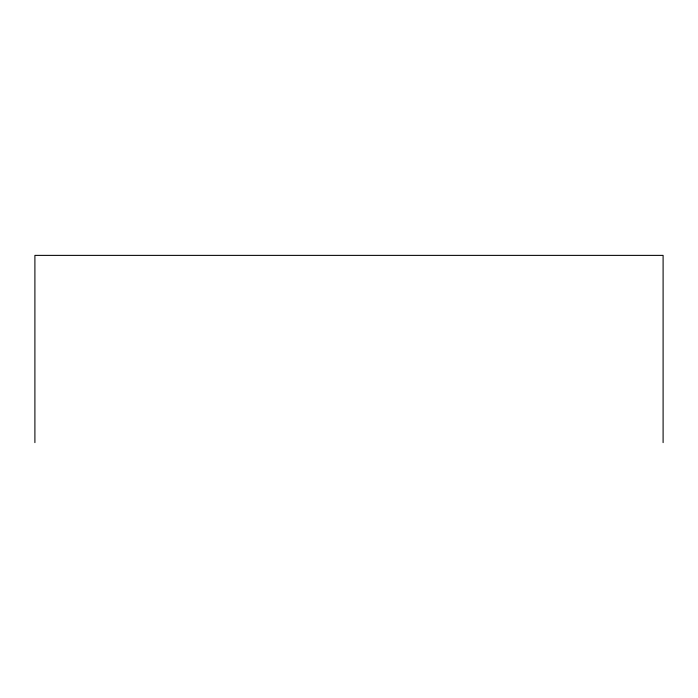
<?xml version="1.0" encoding="UTF-8"?>
<svg xmlns="http://www.w3.org/2000/svg" width="698" height="698" viewBox="0 0 698 698"><rect width="100%" height="100%" fill="white"/><g stroke="black" fill="none" stroke-linecap="round" stroke-linejoin="round"><path stroke-width="1.05" d="M663.1 442.619L663.1 255.381L34.9 255.381L34.9 442.619"/></g></svg>
